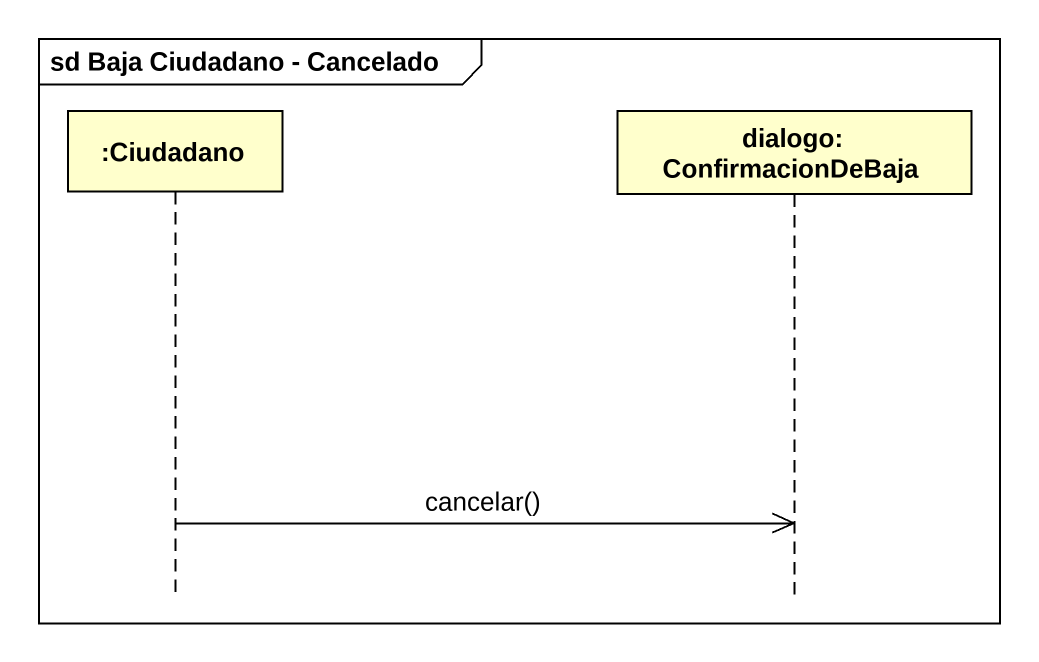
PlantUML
@startuml
mainframe sd Baja Ciudadano - Cancelado
hide footbox
participant ":Ciudadano" as Ciudadano
participant "dialogo: ConfirmacionDeBaja" as dialogo_ConfirmacionDeBaja

Ciudadano ->> dialogo_ConfirmacionDeBaja : cancelar()
@enduml
